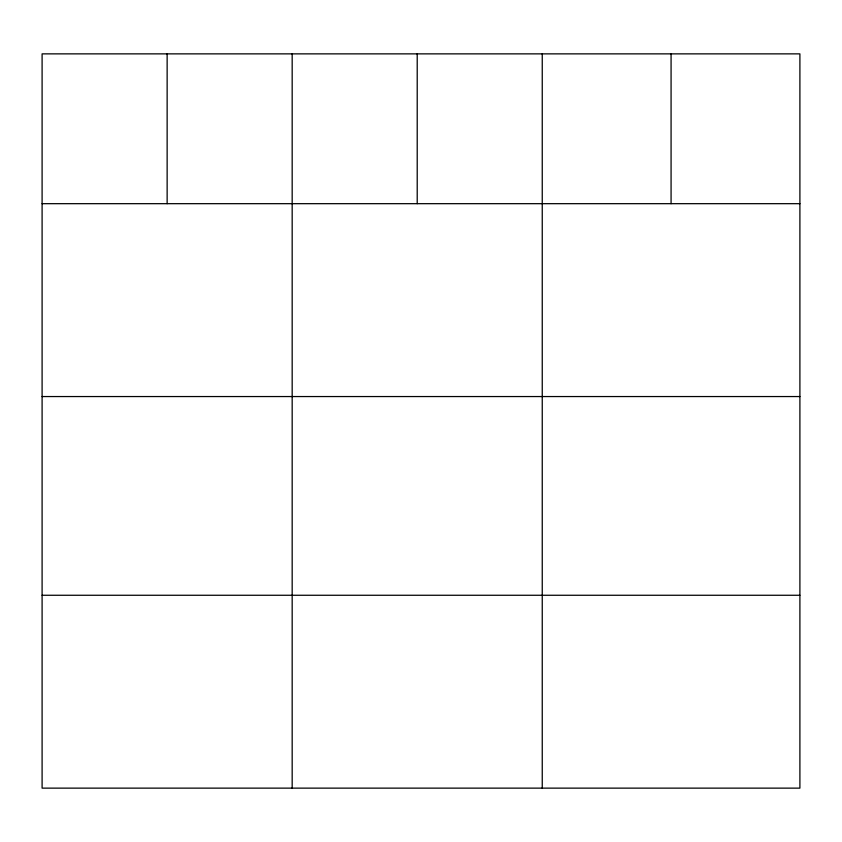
<?xml version="1.0" encoding="UTF-8"?>
<svg xmlns="http://www.w3.org/2000/svg" width="842" height="842" viewBox="0 0 842 842"><rect width="100%" height="100%" fill="white"/><g stroke="black" fill="none" stroke-linecap="round" stroke-linejoin="round"><path stroke-width="1.26" d="M799.9 203.68L799.9 788.133L42.1 788.133L42.1 53.867L799.9 53.867L799.9 203.68L42.1 203.68M42.1 396.55L799.9 396.55M42.1 595.262L799.9 595.262M671.074 53.867L671.074 203.68M542.248 53.867L542.248 788.133M417.211 53.867L417.211 203.68M292.174 53.867L292.174 788.133M167.137 53.867L167.137 203.68"/></g></svg>
